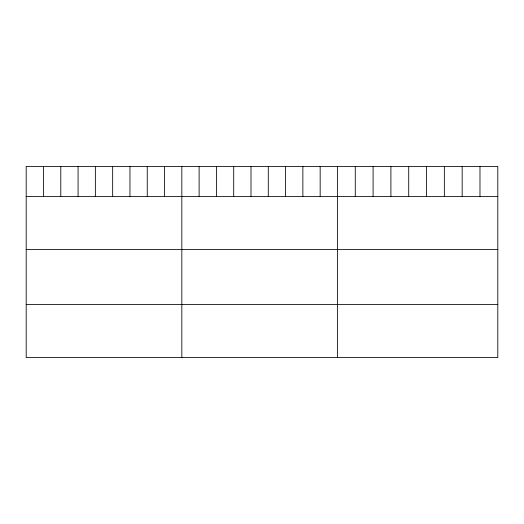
<?xml version="1.0" encoding="UTF-8"?>
<svg xmlns="http://www.w3.org/2000/svg" width="524" height="524" viewBox="0 0 524 524"><rect width="100%" height="100%" fill="white"/><g stroke="black" fill="none" stroke-linecap="round" stroke-linejoin="round"><path stroke-width="0.79" d="M497.8 196.415L497.8 357.604L26.2 357.604L26.2 166.396L497.8 166.396L497.8 196.415L26.2 196.415M26.2 249.607L497.8 249.607M26.2 304.411L497.8 304.411M479.984 166.396L479.984 196.415M462.168 166.396L462.168 196.415M444.352 166.396L444.352 196.415M426.536 166.396L426.536 196.415M408.72 166.396L408.72 196.415M390.904 166.396L390.904 196.415M373.088 166.396L373.088 196.415M355.272 166.396L355.272 196.415M337.456 166.396L337.456 357.604M320.164 166.396L320.164 196.415M302.872 166.396L302.872 196.415M285.58 166.396L285.58 196.415M268.288 166.396L268.288 196.415M250.996 166.396L250.996 196.415M233.704 166.396L233.704 196.415M216.412 166.396L216.412 196.415M199.12 166.396L199.12 196.415M181.828 166.396L181.828 357.604M164.536 166.396L164.536 196.415M147.244 166.396L147.244 196.415M129.952 166.396L129.952 196.415M112.66 166.396L112.66 196.415M95.368 166.396L95.368 196.415M78.076 166.396L78.076 196.415M60.784 166.396L60.784 196.415M43.492 166.396L43.492 196.415"/></g></svg>
